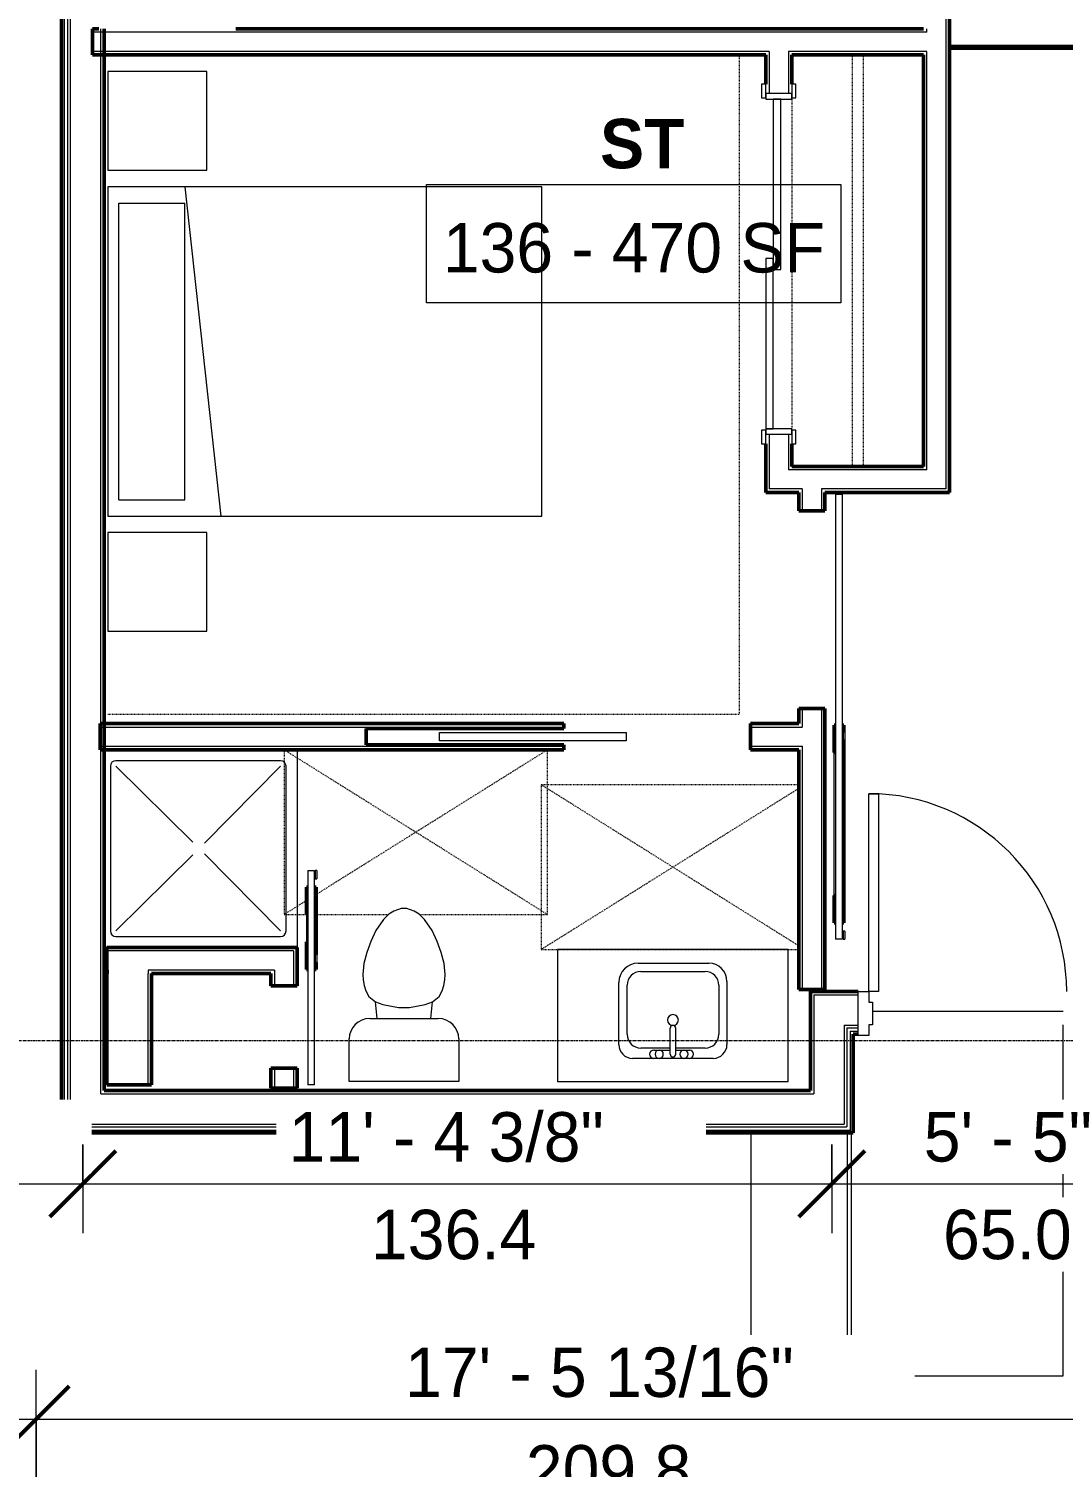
# Model space of a CAD drawing. Header units: inches. Extents: x -4266 to -1814, y 9706 to 12441.
# Drawn here: x -3415.8 to -3227.4, y 10389.6 to 10651.4 of the extents above; entities that cross this region are included whole.
import ezdxf

# ---------------------------------------------------------------- set-up
doc = ezdxf.new("R2010")
doc.units = ezdxf.units.IN
doc.header["$MEASUREMENT"] = 0
doc.linetypes.add('Dash', pattern=[0.25, 0.125, -0.125])
doc.linetypes.add('Grid Line 1_2_', pattern=[0.875, 0.5, -0.125, 0.125, -0.125])
for name, color, linetype, lineweight in [('A-ANNO-DIMS', 211, 'Continuous', 9), ('A-ANNO-DIMS-96', 211, 'Continuous', 9), ('A-AREA-1', 90, 'Continuous', 70), ('A-AREA-IDEN', 2, 'Continuous', 9), ('A-DOOR-1', 7, 'Continuous', 9), ('A-DOOR-2', 50, 'Continuous', 20), ('A-DOOR-4', 10, 'Continuous', 13), ('A-DOOR-5', 250, 'Continuous', 50), ('A-DOOR-8', 31, 'Continuous', 9), ('A-DOOR-9', 31, 'Continuous', 20), ('A-DOOR-FRAM', 31, 'Continuous', 20), ('A-DOOR-FRAM-1', 50, 'Continuous', 20), ('A-FLOR', 192, 'Continuous', 13), ('A-GENM-HDLN-1', 7, 'Dash', 9), ('A-WALL', 113, 'Continuous', 13), ('A-WALL-3', 250, 'Continuous', 50), ('A-WALL-4', 10, 'Continuous', 13), ('I-FURN-1', 7, 'Continuous', 9), ('I-FURN-HDLN-1', 7, 'Dash', 9), ('I-WALL-3', 2, 'Continuous', 50), ('P-SANR-FIXT-2', 7, 'Continuous', 9), ('Q-CASE-2', 7, 'Continuous', 9), ('Q-CASE-HDLN-1', 7, 'Dash', 9), ('S-GRID-1', 1, 'Grid Line 1_2_', 9)]:
    doc.layers.add(name, color=color, linetype=linetype, lineweight=lineweight)
doc.styles.add('Century Gothic', font='ufonts.com_century-gothic.ttf', dxfattribs={"height": 9})
doc.styles.add('Century Gothic_B', font='GOTHICB.TTF', dxfattribs={"height": 9})
doc.dimstyles.new('OD__1_16__Tol__', dxfattribs={"dimscale": 12, "dimtxt": 9.397514, "dimasz": 1, "dimexe": 0.75, "dimexo": 0.5, "dimgap": 0.125, "dimtad": 1, "dimdec": 4, "dimrnd": 0.0625, "dimzin": 3, "dimdsep": 46, "dimlunit": 4, "dimtxsty": 'Century Gothic', "dimblk1": 'OBLIQUE', "dimblk2": 'OBLIQUE', "dimsah": 1, "dimcen": 0.09, "dimdle": 0.75, "dimazin": 0, "dimtfac": 1, "dimtdec": 4, "dimtix": 1, "dimtmove": 0, "dimatfit": 3, "dimfxl": 1, "dimtvp": 1, "dimtfill": 1, "dimfrac": 2, "dimtolj": 1, "dimtzin": 0, "dimarcsym": 2})

# ---------------------------------------------------------------- blocks, each defined once
blk = doc.blocks.new('DIMBLOCK6-FLOOR PLAN - 1ST FLOOR')
at = {"layer": 'A-ANNO-DIMS-96'}
for p, q in [((-3829.32, 11540.99), (-3829.32, 10271.31)), ((-3829.32, 10280.31), (-3829.32, 11540.99)), ((-3338.72, 10282.79), (-3338.72, 10271.31)), ((-3338.72, 10280.31), (-3338.72, 10282.79)), ((-3838.32, 10280.31), (-3338.72, 10280.31))]:
    blk.add_line(p, q, dxfattribs=at)
at = {"layer": 'A-ANNO-DIMS-96', "lineweight": 50}
for p, q in [((-3829.32, 10280.31), (-3823.32, 10286.31)), ((-3338.72, 10280.31), (-3332.72, 10286.31)), ((-3829.32, 10280.31), (-3835.32, 10274.31)), ((-3338.72, 10280.31), (-3344.72, 10274.31))]:
    blk.add_line(p, q, dxfattribs=at)
at = {"layer": 'A-ANNO-DIMS-96', "color": 0, "char_height": 9, "attachment_point": 1, "line_spacing_factor": 0.984502, "style": 'Century Gothic', "bg_fill": 3, "box_fill_scale": 1.25, "bg_fill_color": 256, "bg_fill_true_color": 13158600, "bg_fill_transparency": 0}
for s, insert, width in [('40\' - 10 5/8"', (-3618.26, 10293.34), 82.1611), ('490.6', (-3599.76, 10275.58), 37.7691)]:
    blk.add_mtext(s, dxfattribs=dict(at, insert=insert, width=width))
blk = doc.blocks.new('_Oblique')
at = {"color": 0, "linetype": 'ByBlock', "lineweight": -2}
blk.add_line((-0.5, -0.5), (0.5, 0.5), dxfattribs=at)
blk = doc.blocks.new('DIMBLOCK48-FLOOR PLAN - 1ST FLOOR')
at = {"layer": 'A-ANNO-DIMS-96'}
for p, q in [((-3483.42, 10408.29), (-3483.42, 10389.31)), ((-3483.42, 10398.31), (-3483.42, 10408.29)), ((-3414.42, 10383.29), (-3414.42, 10407.31)), ((-3492.42, 10398.31), (-3414.42, 10398.31)), ((-3414.42, 10398.31), (-3414.42, 10383.29))]:
    blk.add_line(p, q, dxfattribs=at)
at = {"layer": 'A-ANNO-DIMS-96', "lineweight": 50}
for p, q in [((-3483.42, 10398.31), (-3477.42, 10404.31)), ((-3414.42, 10398.31), (-3408.42, 10404.31)), ((-3483.42, 10398.31), (-3489.42, 10392.31)), ((-3414.42, 10398.31), (-3420.42, 10392.31))]:
    blk.add_line(p, q, dxfattribs=at)
at = {"layer": 'A-ANNO-DIMS-96', "color": 0, "char_height": 9, "attachment_point": 1, "line_spacing_factor": 0.984502, "style": 'Century Gothic', "bg_fill": 3, "box_fill_scale": 1.25, "bg_fill_color": 256, "bg_fill_true_color": 13158600, "bg_fill_transparency": 0}
for s, insert, width in [('5\' - 9"', (-3464.66, 10411.35), 37.7691), ('69.0', (-3461.16, 10393.58), 29.356)]:
    blk.add_mtext(s, dxfattribs=dict(at, insert=insert, width=width))
blk = doc.blocks.new('DIMBLOCK49-FLOOR PLAN - 1ST FLOOR')
at = {"layer": 'A-ANNO-DIMS-96'}
for p, q in [((-3414.42, 10383.29), (-3414.42, 10407.31)), ((-3204.62, 10383.29), (-3204.62, 10407.31)), ((-3414.42, 10398.31), (-3204.62, 10398.31)), ((-3414.42, 10398.31), (-3414.42, 10383.29)), ((-3204.62, 10398.31), (-3204.62, 10383.29))]:
    blk.add_line(p, q, dxfattribs=at)
at = {"layer": 'A-ANNO-DIMS-96', "lineweight": 50}
for p, q in [((-3414.42, 10398.31), (-3408.42, 10404.31)), ((-3204.62, 10398.31), (-3198.62, 10404.31)), ((-3414.42, 10398.31), (-3420.42, 10392.31)), ((-3204.62, 10398.31), (-3210.62, 10392.31))]:
    blk.add_line(p, q, dxfattribs=at)
at = {"layer": 'A-ANNO-DIMS-96', "color": 0, "char_height": 9, "attachment_point": 1, "line_spacing_factor": 0.984502, "style": 'Century Gothic', "bg_fill": 3, "box_fill_scale": 1.25, "bg_fill_color": 256, "bg_fill_true_color": 13158600, "bg_fill_transparency": 0}
for s, insert, width in [('17\' - 5 13/16"', (-3347.26, 10411.35), 90.5741), ('209.8', (-3325.26, 10393.58), 37.7691)]:
    blk.add_mtext(s, dxfattribs=dict(at, insert=insert, width=width))
blk = doc.blocks.new('DIMBLOCK58-FLOOR PLAN - 1ST FLOOR')
at = {"layer": 'A-ANNO-DIMS-96'}
for p, q in [((-3405.92, 10448.29), (-3405.92, 10432.16)), ((-3405.92, 10441.16), (-3405.92, 10448.29)), ((-3483.42, 10443.64), (-3483.42, 10432.16)), ((-3483.42, 10441.16), (-3483.42, 10443.64)), ((-3492.42, 10441.16), (-3405.92, 10441.16))]:
    blk.add_line(p, q, dxfattribs=at)
at = {"layer": 'A-ANNO-DIMS-96', "lineweight": 50}
for p, q in [((-3483.42, 10441.16), (-3477.42, 10447.16)), ((-3405.92, 10441.16), (-3399.92, 10447.16)), ((-3483.42, 10441.16), (-3489.42, 10435.16)), ((-3405.92, 10441.16), (-3411.92, 10435.16))]:
    blk.add_line(p, q, dxfattribs=at)
at = {"layer": 'A-ANNO-DIMS-96', "color": 0, "insert": (-3456.91, 10436.43), "char_height": 9, "width": 29.356, "attachment_point": 1, "line_spacing_factor": 0.984502, "style": 'Century Gothic', "bg_fill": 3, "box_fill_scale": 1.25, "bg_fill_color": 256, "bg_fill_true_color": 13158600, "bg_fill_transparency": 0}
blk.add_mtext('77.5', dxfattribs=at)
at = {"layer": 'A-ANNO-DIMS-96', "color": 0, "insert": (-3471.9, 10454.2), "char_height": 9, "width": 65.3351, "attachment_point": 1, "line_spacing_factor": 0.984502, "style": 'Century Gothic', "bg_fill": 3, "box_fill_scale": 1.25, "bg_fill_color": 256, "bg_fill_true_color": 13158600, "bg_fill_transparency": 0}
blk.add_mtext('6\' - 5 1/2"', dxfattribs=at)
blk = doc.blocks.new('DIMBLOCK59-FLOOR PLAN - 1ST FLOOR')
at = {"layer": 'A-ANNO-DIMS-96'}
for p, q in [((-3405.92, 10448.29), (-3405.92, 10432.16)), ((-3405.92, 10441.16), (-3405.92, 10448.29)), ((-3269.55, 10448.29), (-3269.55, 10432.16)), ((-3269.55, 10441.16), (-3269.55, 10448.29)), ((-3405.92, 10441.16), (-3269.55, 10441.16))]:
    blk.add_line(p, q, dxfattribs=at)
at = {"layer": 'A-ANNO-DIMS-96', "lineweight": 50}
for p, q in [((-3405.92, 10441.16), (-3399.92, 10447.16)), ((-3269.55, 10441.16), (-3263.55, 10447.16)), ((-3405.92, 10441.16), (-3411.92, 10435.16)), ((-3269.55, 10441.16), (-3275.55, 10435.16))]:
    blk.add_line(p, q, dxfattribs=at)
at = {"layer": 'A-ANNO-DIMS-96', "color": 0, "char_height": 9, "attachment_point": 1, "line_spacing_factor": 0.984502, "style": 'Century Gothic', "bg_fill": 3, "box_fill_scale": 1.25, "bg_fill_color": 256, "bg_fill_true_color": 13158600, "bg_fill_transparency": 0}
for s, insert, width in [('11\' - 4 3/8"', (-3368.46, 10454.2), 73.7481), ('136.4', (-3353.47, 10436.43), 37.7691)]:
    blk.add_mtext(s, dxfattribs=dict(at, insert=insert, width=width))
blk = doc.blocks.new('DIMBLOCK60-FLOOR PLAN - 1ST FLOOR')
at = {"layer": 'A-ANNO-DIMS-96'}
for p, q in [((-3269.55, 10448.29), (-3269.55, 10432.16)), ((-3269.55, 10441.16), (-3269.55, 10448.29)), ((-3204.57, 10448.29), (-3204.57, 10432.16)), ((-3204.57, 10441.16), (-3204.57, 10448.29)), ((-3269.55, 10441.16), (-3204.57, 10441.16))]:
    blk.add_line(p, q, dxfattribs=at)
at = {"layer": 'A-ANNO-DIMS-96', "lineweight": 50}
for p, q in [((-3269.55, 10441.16), (-3263.55, 10447.16)), ((-3204.57, 10441.16), (-3198.57, 10447.16)), ((-3269.55, 10441.16), (-3275.55, 10435.16)), ((-3204.57, 10441.16), (-3210.57, 10435.16))]:
    blk.add_line(p, q, dxfattribs=at)
at = {"layer": 'A-ANNO-DIMS-96', "color": 0, "char_height": 9, "attachment_point": 1, "line_spacing_factor": 0.984502, "style": 'Century Gothic', "bg_fill": 3, "box_fill_scale": 1.25, "bg_fill_color": 256, "bg_fill_true_color": 13158600, "bg_fill_transparency": 0}
for s, insert, width in [('5\' - 5"', (-3252.8, 10454.2), 37.7691), ('65.0', (-3249.29, 10436.43), 29.356)]:
    blk.add_mtext(s, dxfattribs=dict(at, insert=insert, width=width))

msp = doc.modelspace()

# ---------------------------------------------------------------- linework, layer by layer
at = {"layer": 'A-AREA-1'}
msp.add_line((-3248.08483, 10648.0394), (-3208.57374, 10648.0394), dxfattribs=at)
at = {"layer": 'A-AREA-IDEN', "flags": 128}
msp.add_lwpolyline([(-3343.3787, 10623.04714), (-3267.87319, 10623.04714), (-3267.87319, 10601.55108), (-3343.3787, 10601.55108)], close=True, dxfattribs=at)
at = {"layer": 'A-DOOR-1'}
for p, q in [((-3282.33483, 10641.3519), (-3282.33483, 10638.8519)), ((-3281.58483, 10641.3519), (-3282.33483, 10641.3519)), ((-3281.58483, 10638.8519), (-3281.58483, 10641.3519)), ((-3276.83483, 10641.3519), (-3276.83483, 10638.8519)), ((-3276.08483, 10641.3519), (-3276.83483, 10641.3519)), ((-3276.08483, 10638.8519), (-3276.08483, 10641.3519)), ((-3282.33483, 10638.8519), (-3281.58483, 10638.8519)), ((-3276.83483, 10638.8519), (-3276.08483, 10638.8519)), ((-3282.33483, 10578.3519), (-3282.33483, 10575.8519)), ((-3281.58483, 10578.3519), (-3282.33483, 10578.3519)), ((-3281.58483, 10575.8519), (-3281.58483, 10578.3519)), ((-3276.83483, 10578.3519), (-3276.83483, 10575.8519)), ((-3276.08483, 10578.3519), (-3276.83483, 10578.3519)), ((-3276.08483, 10575.8519), (-3276.08483, 10578.3519)), ((-3282.33483, 10575.8519), (-3281.58483, 10575.8519)), ((-3276.83483, 10575.8519), (-3276.08483, 10575.8519))]:
    msp.add_line(p, q, dxfattribs=at)
at = {"layer": 'A-DOOR-2'}
for p, q in [((-3280.20983, 10638.6019), (-3280.20983, 10607.6019)), ((-3278.83483, 10638.6019), (-3280.20983, 10638.6019)), ((-3278.83483, 10607.6019), (-3278.83483, 10638.6019)), ((-3281.58483, 10609.6019), (-3281.58483, 10578.6019)), ((-3280.20983, 10609.6019), (-3281.58483, 10609.6019)), ((-3280.20983, 10578.6019), (-3280.20983, 10609.6019)), ((-3280.20983, 10607.6019), (-3278.83483, 10607.6019)), ((-3281.58483, 10578.6019), (-3280.20983, 10578.6019)), ((-3307.0126, 10523.30029), (-3307.0126, 10521.80029))]:
    msp.add_line(p, q, dxfattribs=at)
at = {"layer": 'A-DOOR-4'}
for p, q in [((-3268.84941, 10566.6644), (-3268.84941, 10485.6644)), ((-3268.84941, 10566.6644), (-3268.22441, 10566.6644)), ((-3268.22441, 10566.6644), (-3267.59941, 10566.6644)), ((-3267.59941, 10485.6644), (-3267.59941, 10566.6644)), ((-3267.49793, 10523.43042), (-3267.17233, 10523.43042)), ((-3267.49793, 10523.43042), (-3267.49793, 10521.93042)), ((-3267.17233, 10521.93042), (-3267.49793, 10521.93042)), ((-3267.17233, 10523.43042), (-3267.17233, 10521.93042)), ((-3269.09941, 10493.6644), (-3269.09941, 10519.6644)), ((-3268.22441, 10485.6644), (-3268.84941, 10485.6644)), ((-3267.59941, 10485.6644), (-3268.22441, 10485.6644)), ((-3267.17233, 10487.1644), (-3267.49793, 10487.1644)), ((-3267.49793, 10487.1644), (-3267.49793, 10485.6644)), ((-3267.49793, 10485.6644), (-3267.17233, 10485.6644)), ((-3267.17233, 10487.1644), (-3267.17233, 10485.6644))]:
    msp.add_line(p, q, dxfattribs=at)
at = {"layer": 'A-DOOR-5'}
for p, q in [((-3268.84941, 10524.6644), (-3269.09941, 10524.6644)), ((-3269.09941, 10524.6644), (-3269.09941, 10519.6644)), ((-3267.34941, 10524.6644), (-3267.59941, 10524.6644)), ((-3267.34941, 10523.43042), (-3267.34941, 10524.6644)), ((-3267.34941, 10488.6644), (-3267.34941, 10521.93042)), ((-3269.09941, 10519.6644), (-3268.84941, 10519.6644)), ((-3268.84731, 10493.6644), (-3269.09941, 10493.6644)), ((-3269.09941, 10493.6644), (-3269.09941, 10488.6644)), ((-3269.09941, 10488.6644), (-3268.84862, 10488.6644)), ((-3267.59941, 10488.6644), (-3267.34941, 10488.6644))]:
    msp.add_line(p, q, dxfattribs=at)
at = {"layer": 'A-DOOR-8'}
msp.add_arc((-3262.77374, 10476.1644), 36, 0, 90, dxfattribs=at)
at = {"layer": 'A-DOOR-9'}
for p, q in [((-3262.77374, 10476.1644), (-3262.77374, 10512.1644)), ((-3262.77374, 10512.1644), (-3261.02374, 10512.1644)), ((-3261.02374, 10512.1644), (-3261.02374, 10476.1644)), ((-3261.02374, 10476.1644), (-3262.77374, 10476.1644))]:
    msp.add_line(p, q, dxfattribs=at)
at = {"layer": 'A-DOOR-FRAM'}
for p, q in [((-3264.77374, 10476.1644), (-3262.77374, 10476.1644)), ((-3264.77374, 10468.1644), (-3264.77374, 10476.1644)), ((-3262.77374, 10476.1644), (-3262.77374, 10474.2269)), ((-3262.77374, 10474.2269), (-3262.14874, 10474.2269)), ((-3262.14874, 10474.2269), (-3262.14874, 10470.1019)), ((-3262.77374, 10470.1019), (-3262.77374, 10468.1644)), ((-3262.14874, 10470.1019), (-3262.77374, 10470.1019)), ((-3262.77374, 10468.1644), (-3264.77374, 10468.1644))]:
    msp.add_line(p, q, dxfattribs=at)
at = {"layer": 'A-DOOR-FRAM-1'}
for p, q in [((-3276.83483, 10639.6019), (-3281.58483, 10639.6019)), ((-3281.58483, 10639.6019), (-3281.58483, 10638.6019)), ((-3276.83483, 10638.6019), (-3276.83483, 10639.6019)), ((-3281.58483, 10638.6019), (-3276.83483, 10638.6019)), ((-3281.58483, 10578.6019), (-3281.58483, 10577.6019)), ((-3276.83483, 10578.6019), (-3281.58483, 10578.6019)), ((-3281.58483, 10577.6019), (-3276.83483, 10577.6019)), ((-3276.83483, 10577.6019), (-3276.83483, 10578.6019))]:
    msp.add_line(p, q, dxfattribs=at)
at = {"layer": 'A-FLOR'}
for p, q in [((-3227.39874, 10472.5394), (-3262.14874, 10472.5394)), ((-3227.39874, 10406.1894), (-3227.39874, 10470.1019)), ((-3284.29227, 10450.4144), (-3284.29227, 10406.1894)), ((-3266.67374, 10406.1894), (-3266.67374, 10450.4144)), ((-3266.04874, 10450.4144), (-3266.04874, 10406.1894)), ((-3284.29227, 10406.1894), (-3266.67374, 10406.1894)), ((-3266.04874, 10406.1894), (-3227.39874, 10406.1894))]:
    msp.add_line(p, q, dxfattribs=at)
at = {"layer": 'A-GENM-HDLN-1'}
for p, q in [((-3321.29874, 10490.1644), (-3321.29874, 10520.1644)), ((-3275.54733, 10484.46961), (-3322.47642, 10513.80029)), ((-3275.54733, 10513.80029), (-3322.47642, 10513.80029)), ((-3322.47642, 10513.80029), (-3322.47642, 10483.80029)), ((-3275.54733, 10513.13097), (-3322.47642, 10483.80029)), ((-3322.47642, 10483.80029), (-3275.54733, 10483.80029))]:
    msp.add_line(p, q, dxfattribs=at)
at = {"layer": 'A-WALL'}
for p, q in [((-3409.29874, 10450.9144), (-3409.29874, 10813.4894)), ((-3408.67374, 10451.5394), (-3408.67374, 10813.4894)), ((-3408.17374, 10452.0394), (-3408.17374, 10813.4894)), ((-3402.67374, 10457.5394), (-3402.67374, 10651.4144)), ((-3272.79874, 10475.5394), (-3272.79874, 10457.5394)), ((-3272.79874, 10475.5394), (-3264.77374, 10475.5394)), ((-3267.29874, 10470.0394), (-3267.29874, 10452.0394)), ((-3267.29874, 10470.0394), (-3264.77374, 10470.0394)), ((-3266.79874, 10469.5394), (-3266.79874, 10451.5394)), ((-3266.79874, 10469.5394), (-3264.77374, 10469.5394)), ((-3266.17374, 10468.9144), (-3266.17374, 10450.4144)), ((-3266.17374, 10468.9144), (-3264.77374, 10468.9144)), ((-3402.67374, 10457.5394), (-3272.79874, 10457.5394)), ((-3409.29874, 10450.9144), (-3266.17374, 10450.9144)), ((-3408.67374, 10451.5394), (-3266.79874, 10451.5394)), ((-3408.17374, 10452.0394), (-3267.29874, 10452.0394))]:
    msp.add_line(p, q, dxfattribs=at)
at = {"layer": 'A-WALL-3'}
for p, q in [((-3248.08483, 10567.00981), (-3248.08483, 10675.4144)), ((-3281.58483, 10646.6644), (-3281.58483, 10641.3519)), ((-3276.83483, 10641.3519), (-3276.83483, 10646.6644)), ((-3276.83483, 10646.6644), (-3252.83483, 10646.6644)), ((-3252.83483, 10646.6644), (-3252.83483, 10571.75981)), ((-3281.58483, 10575.8519), (-3281.58483, 10567.00981)), ((-3276.83483, 10571.75981), (-3276.83483, 10575.8519)), ((-3252.83483, 10571.75981), (-3276.83483, 10571.75981)), ((-3281.58483, 10567.00981), (-3280.95983, 10567.00981)), ((-3280.95983, 10567.00981), (-3276.83483, 10567.00981)), ((-3276.83483, 10567.00981), (-3275.54733, 10567.00981)), ((-3275.54733, 10567.00981), (-3275.54733, 10563.6644)), ((-3270.79733, 10563.6644), (-3270.79733, 10567.00981)), ((-3270.79733, 10567.00981), (-3252.83483, 10567.00981)), ((-3252.83483, 10567.00981), (-3248.70983, 10567.00981)), ((-3248.70983, 10567.00981), (-3248.08483, 10567.00981)), ((-3275.54733, 10563.6644), (-3270.79733, 10563.6644)), ((-3270.79733, 10527.6644), (-3275.54733, 10527.6644)), ((-3275.54733, 10527.6644), (-3275.54733, 10524.92529)), ((-3270.79733, 10476.5394), (-3270.79733, 10527.6644)), ((-3318.34593, 10524.05029), (-3318.34593, 10524.92529)), ((-3275.54733, 10524.92529), (-3284.34593, 10524.92529)), ((-3284.34593, 10524.92529), (-3284.34593, 10520.17529)), ((-3318.34593, 10520.17529), (-3318.34593, 10521.05029)), ((-3284.34593, 10520.17529), (-3275.54733, 10520.17529)), ((-3275.54733, 10520.17529), (-3275.54733, 10476.5394)), ((-3275.54733, 10476.5394), (-3270.79733, 10476.5394))]:
    msp.add_line(p, q, dxfattribs=at)
at = {"layer": 'A-WALL-4'}
for p, q in [((-3248.70983, 10567.63481), (-3248.70983, 10675.4144)), ((-3252.20983, 10650.7894), (-3252.83483, 10650.7894)), ((-3252.20983, 10650.7894), (-3252.20983, 10651.4144)), ((-3280.95983, 10647.2894), (-3280.95983, 10646.6644)), ((-3277.45983, 10647.2894), (-3277.45983, 10646.6644)), ((-3252.83483, 10647.2894), (-3277.45983, 10647.2894)), ((-3252.20983, 10647.2894), (-3252.83483, 10647.2894)), ((-3252.20983, 10571.13481), (-3252.20983, 10647.2894)), ((-3280.95983, 10646.6644), (-3280.95983, 10639.6019)), ((-3277.45983, 10646.6644), (-3277.45983, 10639.6019)), ((-3280.95983, 10577.6019), (-3280.95983, 10567.63481)), ((-3277.45983, 10577.6019), (-3277.45983, 10571.13481)), ((-3276.83483, 10571.13481), (-3277.45983, 10571.13481)), ((-3252.83483, 10571.13481), (-3276.83483, 10571.13481)), ((-3252.20983, 10571.13481), (-3252.83483, 10571.13481)), ((-3277.45983, 10567.63481), (-3280.95983, 10567.63481)), ((-3276.83483, 10567.63481), (-3277.45983, 10567.63481)), ((-3274.92233, 10567.63481), (-3276.83483, 10567.63481)), ((-3274.92233, 10567.63481), (-3274.92233, 10567.00981)), ((-3274.92233, 10567.00981), (-3274.92233, 10563.6644)), ((-3271.42233, 10567.63481), (-3271.42233, 10567.00981)), ((-3252.83483, 10567.63481), (-3271.42233, 10567.63481)), ((-3271.42233, 10567.00981), (-3271.42233, 10563.6644)), ((-3252.20983, 10567.63481), (-3252.83483, 10567.63481)), ((-3248.70983, 10567.63481), (-3252.20983, 10567.63481)), ((-3274.92233, 10527.6644), (-3274.92233, 10524.30029)), ((-3271.42233, 10527.6644), (-3271.42233, 10476.5394)), ((-3284.34593, 10524.30029), (-3275.54733, 10524.30029)), ((-3275.54733, 10524.30029), (-3274.92233, 10524.30029)), ((-3284.34593, 10520.80029), (-3275.54733, 10520.80029)), ((-3275.54733, 10520.80029), (-3274.92233, 10520.80029)), ((-3274.92233, 10520.80029), (-3274.92233, 10476.5394))]:
    msp.add_line(p, q, dxfattribs=at)
at = {"layer": 'I-FURN-1'}
msp.add_line((-3322.37445, 10562.6644), (-3322.37445, 10622.6644), dxfattribs=at)
at = {"layer": 'I-FURN-HDLN-1'}
msp.add_line((-3286.37445, 10526.6644), (-3286.37445, 10646.6644), dxfattribs=at)
at = {"layer": 'I-WALL-3'}
for p, q in [((-3409.79874, 10813.4894), (-3409.79874, 10450.4144)), ((-3402.04874, 10458.1644), (-3402.04874, 10651.4144)), ((-3264.77374, 10476.1644), (-3273.42374, 10476.1644)), ((-3273.42374, 10476.1644), (-3273.42374, 10458.1644)), ((-3265.67374, 10450.4144), (-3265.67374, 10468.4144)), ((-3265.67374, 10468.4144), (-3264.77374, 10468.4144)), ((-3273.42374, 10458.1644), (-3402.04874, 10458.1644)), ((-3409.79874, 10450.4144), (-3265.67374, 10450.4144))]:
    msp.add_line(p, q, dxfattribs=at)
at = {"layer": 'P-SANR-FIXT-2'}
for p, q in [((-3304.81894, 10481.31347), (-3291.95477, 10481.31347)), ((-3304.81894, 10481.31347), (-3291.95477, 10481.31347)), ((-3304.31894, 10479.81347), (-3292.6339, 10479.81347)), ((-3308.31894, 10466.49064), (-3308.31894, 10477.81347)), ((-3308.31894, 10466.49064), (-3308.31894, 10477.81347)), ((-3306.81894, 10468.36564), (-3306.81894, 10477.31347)), ((-3290.1339, 10477.31347), (-3290.1339, 10468.36564)), ((-3288.6339, 10477.9926), (-3288.6339, 10466.49064)), ((-3288.6339, 10477.9926), (-3288.6339, 10466.49064)), ((-3298.97642, 10464.75444), (-3298.97642, 10469.49279)), ((-3297.97642, 10464.75444), (-3297.97642, 10469.49279)), ((-3291.1339, 10463.99064), (-3305.81894, 10463.99064)), ((-3291.1339, 10463.99064), (-3305.81894, 10463.99064)), ((-3298.97642, 10465.86564), (-3304.31894, 10465.86564)), ((-3301.97642, 10465.49064), (-3298.97642, 10465.49064)), ((-3295.47642, 10463.99064), (-3301.97642, 10463.99064)), ((-3292.6339, 10465.86564), (-3297.97642, 10465.86564)), ((-3297.97642, 10465.49064), (-3295.47642, 10465.49064))]:
    msp.add_line(p, q, dxfattribs=at)
for centre, radius, start, end in [((-3304.81894, 10477.81347), 3.5, 90, 180), ((-3304.81894, 10477.81347), 3.5, 90, 180), ((-3304.31894, 10477.31347), 2.5, 90, 180), ((-3292.6339, 10477.31347), 2.5, 0, 90), ((-3291.95477, 10477.9926), 3.32087, 0, 90), ((-3291.95477, 10477.9926), 3.32087, 0, 90), ((-3298.47642, 10470.95797), 1, 0, 180), ((-3298.47642, 10470.95797), 1, 180, 0), ((-3298.47642, 10469.49279), 0.5, 0, 180), ((-3305.81894, 10466.49064), 2.5, 180, 270), ((-3305.81894, 10466.49064), 2.5, 180, 270), ((-3304.31894, 10468.36564), 2.5, 180, 270), ((-3292.6339, 10468.36564), 2.5, 270, 0), ((-3291.1339, 10466.49064), 2.5, 270, 0), ((-3291.1339, 10466.49064), 2.5, 270, 0), ((-3301.97642, 10464.74064), 0.75, 90, 270), ((-3300.97642, 10464.74064), 0.75, 0, 180), ((-3300.97642, 10464.74064), 0.75, 180, 0), ((-3298.47642, 10464.75444), 0.5, 180, 0), ((-3296.47642, 10464.74064), 0.75, 0, 180), ((-3296.47642, 10464.74064), 0.75, 180, 0), ((-3295.47642, 10464.74064), 0.75, 270, 90)]:
    msp.add_arc(centre, radius, start, end, dxfattribs=at)
at = {"layer": 'Q-CASE-2'}
for p, q in [((-3277.47642, 10483.7894), (-3319.47642, 10483.7894)), ((-3319.47642, 10483.7894), (-3319.47642, 10459.7894)), ((-3277.47642, 10459.7894), (-3277.47642, 10483.7894)), ((-3319.47642, 10459.7894), (-3277.47642, 10459.7894))]:
    msp.add_line(p, q, dxfattribs=at)
at = {"layer": 'Q-CASE-HDLN-1'}
for p, q in [((-3252.83483, 10646.6644), (-3276.83483, 10646.6644)), ((-3276.83483, 10646.6644), (-3276.83483, 10641.3519)), ((-3265.83483, 10646.6644), (-3265.83483, 10571.75981)), ((-3263.83483, 10646.6644), (-3263.83483, 10571.75981)), ((-3252.83483, 10571.75981), (-3252.83483, 10646.6644)), ((-3276.83483, 10638.6019), (-3276.83483, 10578.6019)), ((-3276.83483, 10575.8519), (-3276.83483, 10571.75981)), ((-3276.83483, 10571.75981), (-3252.83483, 10571.75981))]:
    msp.add_line(p, q, dxfattribs=at)

# ---------------------------------------------------------------- texts
at = {"layer": 'A-AREA-IDEN', "char_height": 9, "attachment_point": 1}
for s, insert, width, style in [('ST', (-3311.74878, 10635.01529), 14.544, 'Century Gothic_B'), ('136 - 470 SF', (-3340.3787, 10616.04714), 83.931, 'Century Gothic')]:
    msp.add_mtext(s, dxfattribs=dict(at, insert=insert, width=width, style=style))

# ---------------------------------------------------------------- next in the draw order: dimensions: what is measured, and where the dimension line sits
at = {"layer": 'A-ANNO-DIMS'}
dim = msp.add_linear_dim(base=(-3338.72374, 10280.30762), p1=(-3829.32374, 11546.9894), p2=(-3338.72374, 10288.7929), dimstyle='OD__1_16__Tol__', override={"dimpost": '<>\\X', "dimfxl": 1350.461691}, dxfattribs=at)
dim.commit()
dim.dimension.update_dxf_attribs({"geometry": 'DIMBLOCK6-FLOOR PLAN - 1ST FLOOR', "text_midpoint": (-3584.02374, 10280.30762)})

# ---------------------------------------------------------------- next in the draw order: linework, layer by layer
at = {"layer": 'A-DOOR-2'}
for p, q in [((-3341.0126, 10521.80029), (-3341.0126, 10523.30029)), ((-3341.0126, 10523.30029), (-3307.0126, 10523.30029)), ((-3307.0126, 10521.80029), (-3341.0126, 10521.80029))]:
    msp.add_line(p, q, dxfattribs=at)
at = {"layer": 'A-DOOR-4'}
for p, q in [((-3364.97581, 10498.17529), (-3364.97581, 10459.17529)), ((-3364.97581, 10498.17529), (-3364.35081, 10498.17529)), ((-3364.35081, 10498.17529), (-3363.72581, 10498.17529)), ((-3363.72581, 10459.17529), (-3363.72581, 10498.17529)), ((-3363.29874, 10498.17529), (-3363.62433, 10498.17529)), ((-3363.62433, 10498.17529), (-3363.62433, 10496.67529)), ((-3363.29874, 10498.17529), (-3363.29874, 10496.67529)), ((-3363.62433, 10496.67529), (-3363.29874, 10496.67529)), ((-3365.22581, 10490.17529), (-3365.22581, 10485.17529)), ((-3363.62433, 10482.90926), (-3363.29874, 10482.90926)), ((-3363.62433, 10482.90926), (-3363.62433, 10481.40926)), ((-3363.29874, 10482.90926), (-3363.29874, 10481.40926)), ((-3363.29874, 10481.40926), (-3363.62433, 10481.40926)), ((-3364.35081, 10459.17529), (-3364.97581, 10459.17529)), ((-3363.72581, 10459.17529), (-3364.35081, 10459.17529))]:
    msp.add_line(p, q, dxfattribs=at)
at = {"layer": 'A-DOOR-5'}
for p, q in [((-3365.22581, 10495.17529), (-3364.97417, 10495.17529)), ((-3365.22581, 10490.17529), (-3365.22581, 10495.17529)), ((-3363.72581, 10495.17529), (-3363.47581, 10495.17529)), ((-3363.47581, 10495.17529), (-3363.47581, 10482.90926)), ((-3364.97144, 10490.17529), (-3365.22581, 10490.17529)), ((-3365.22581, 10485.17529), (-3364.96871, 10485.17529)), ((-3365.22581, 10480.17529), (-3365.22581, 10485.17529)), ((-3364.97581, 10480.17529), (-3365.22581, 10480.17529)), ((-3363.47581, 10480.17529), (-3363.72581, 10480.17529)), ((-3363.47581, 10481.40926), (-3363.47581, 10480.17529))]:
    msp.add_line(p, q, dxfattribs=at)
at = {"layer": 'A-GENM-HDLN-1'}
for p, q in [((-3321.29874, 10490.1644), (-3369.29874, 10520.1644)), ((-3321.29874, 10520.1644), (-3369.29874, 10520.1644)), ((-3369.29874, 10520.1644), (-3369.29874, 10490.1644)), ((-3321.29874, 10520.1644), (-3363.47581, 10493.80372)), ((-3365.22581, 10492.70997), (-3369.29874, 10490.1644)), ((-3369.29874, 10490.1644), (-3365.22581, 10490.1644)), ((-3363.47581, 10490.1644), (-3350.29363, 10490.1644)), ((-3344.61166, 10490.1644), (-3321.29874, 10490.1644))]:
    msp.add_line(p, q, dxfattribs=at)
at = {"layer": 'A-WALL-3'}
for p, q in [((-3403.05014, 10651.4144), (-3404.17374, 10651.4144)), ((-3404.17374, 10651.4144), (-3404.17374, 10646.6644)), ((-3252.83483, 10651.4144), (-3378.05014, 10651.4144)), ((-3404.17374, 10646.6644), (-3281.58483, 10646.6644)), ((-3318.34593, 10524.92529), (-3402.79733, 10524.92529)), ((-3402.79733, 10524.92529), (-3402.79733, 10520.17529)), ((-3354.34593, 10521.05029), (-3354.34593, 10524.05029)), ((-3354.34593, 10524.05029), (-3318.34593, 10524.05029)), ((-3402.79733, 10520.17529), (-3318.34593, 10520.17529)), ((-3318.34593, 10521.05029), (-3354.34593, 10521.05029)), ((-3366.92374, 10484.17529), (-3401.54733, 10484.17529)), ((-3401.54733, 10484.17529), (-3401.54733, 10480.05029)), ((-3366.92374, 10483.55029), (-3366.92374, 10484.17529)), ((-3366.92374, 10479.42529), (-3366.92374, 10483.55029)), ((-3401.54733, 10480.05029), (-3401.54733, 10479.42529)), ((-3401.54733, 10479.42529), (-3401.54733, 10459.1644)), ((-3393.42233, 10479.42529), (-3371.67374, 10479.42529)), ((-3393.42233, 10459.1644), (-3393.42233, 10479.42529)), ((-3371.67374, 10479.42529), (-3371.67374, 10477.17529)), ((-3371.67374, 10477.17529), (-3366.92374, 10477.17529)), ((-3366.92374, 10477.17529), (-3366.92374, 10479.42529)), ((-3366.92374, 10462.17529), (-3371.67374, 10462.17529)), ((-3371.67374, 10462.17529), (-3371.67374, 10458.5394)), ((-3366.92374, 10458.5394), (-3366.92374, 10462.17529)), ((-3401.54733, 10459.1644), (-3393.42233, 10459.1644)), ((-3371.67374, 10458.5394), (-3366.92374, 10458.5394))]:
    msp.add_line(p, q, dxfattribs=at)
at = {"layer": 'A-WALL-4'}
for p, q in [((-3252.83483, 10650.7894), (-3404.17374, 10650.7894)), ((-3280.95983, 10647.2894), (-3404.17374, 10647.2894)), ((-3402.79733, 10524.30029), (-3318.34593, 10524.30029)), ((-3402.79733, 10520.80029), (-3318.34593, 10520.80029)), ((-3367.54874, 10483.55029), (-3401.54733, 10483.55029)), ((-3367.54874, 10483.55029), (-3367.54874, 10480.05029)), ((-3401.29733, 10480.05029), (-3401.54733, 10480.05029)), ((-3401.54733, 10480.05029), (-3401.29733, 10480.05029)), ((-3401.29733, 10480.05029), (-3401.29733, 10479.42529)), ((-3371.04874, 10480.05029), (-3394.04733, 10480.05029)), ((-3394.04733, 10480.05029), (-3394.04733, 10479.42529)), ((-3371.04874, 10480.05029), (-3371.04874, 10479.42529)), ((-3367.54874, 10480.05029), (-3367.54874, 10479.42529)), ((-3401.29733, 10459.1644), (-3401.29733, 10479.42529)), ((-3394.04733, 10459.1644), (-3394.04733, 10479.42529)), ((-3371.04874, 10479.42529), (-3371.04874, 10477.17529)), ((-3367.54874, 10479.42529), (-3367.54874, 10477.17529)), ((-3371.04874, 10462.17529), (-3371.04874, 10458.5394)), ((-3367.54874, 10462.17529), (-3367.54874, 10458.5394))]:
    msp.add_line(p, q, dxfattribs=at)
at = {"layer": 'I-FURN-1'}
for p, q in [((-3401.37445, 10643.6644), (-3401.37445, 10625.6644)), ((-3383.37445, 10643.6644), (-3401.37445, 10643.6644)), ((-3383.37445, 10625.6644), (-3383.37445, 10643.6644)), ((-3401.37445, 10625.6644), (-3383.37445, 10625.6644)), ((-3401.37445, 10622.6644), (-3401.37445, 10562.6644)), ((-3322.37445, 10622.6644), (-3401.37445, 10622.6644)), ((-3387.37445, 10622.6644), (-3380.79483, 10562.6644)), ((-3399.37445, 10619.6644), (-3387.37445, 10619.6644)), ((-3399.37445, 10565.6644), (-3399.37445, 10619.6644)), ((-3387.37445, 10565.6644), (-3387.37445, 10619.6644)), ((-3399.37445, 10565.6644), (-3387.37445, 10565.6644)), ((-3401.37445, 10562.6644), (-3322.37445, 10562.6644)), ((-3401.37445, 10559.73256), (-3401.37445, 10541.73256)), ((-3383.37445, 10559.73256), (-3401.37445, 10559.73256)), ((-3383.37445, 10541.73256), (-3383.37445, 10559.73256)), ((-3401.37445, 10541.73256), (-3383.37445, 10541.73256))]:
    msp.add_line(p, q, dxfattribs=at)
at = {"layer": 'I-FURN-HDLN-1'}
msp.add_line((-3401.37445, 10526.6644), (-3286.37445, 10526.6644), dxfattribs=at)
at = {"layer": 'P-SANR-FIXT-2'}
for p, q in [((-3366.92374, 10520.17529), (-3366.92374, 10484.17529)), ((-3400.92374, 10517.17529), (-3400.92374, 10487.17529)), ((-3369.92374, 10518.17529), (-3399.92374, 10518.17529)), ((-3385.89555, 10503.3179), (-3399.92374, 10517.17529)), ((-3383.80812, 10503.17799), (-3369.92374, 10517.17529)), ((-3368.92374, 10487.17529), (-3368.92374, 10517.17529)), ((-3385.93425, 10501.06675), (-3399.92374, 10487.17529)), ((-3383.79152, 10501.19137), (-3369.92374, 10487.17529)), ((-3350.19241, 10490.26562), (-3351.19241, 10489.26562)), ((-3349.32638, 10490.76562), (-3350.19241, 10490.26562)), ((-3347.95264, 10491.26562), (-3349.32638, 10490.76562)), ((-3346.95264, 10491.26562), (-3347.95264, 10491.26562)), ((-3345.57891, 10490.76562), (-3346.95264, 10491.26562)), ((-3344.71288, 10490.26562), (-3345.57891, 10490.76562)), ((-3343.71288, 10489.26562), (-3344.71288, 10490.26562)), ((-3351.19241, 10489.26562), (-3352.57984, 10487.26562)), ((-3342.32545, 10487.26562), (-3343.71288, 10489.26562)), ((-3399.92374, 10486.17529), (-3369.92374, 10486.17529)), ((-3353.51246, 10485.26562), (-3354.2404, 10483.26562)), ((-3352.57984, 10487.26562), (-3353.51246, 10485.26562)), ((-3341.39283, 10485.26562), (-3342.32545, 10487.26562)), ((-3340.66489, 10483.26562), (-3341.39283, 10485.26562)), ((-3401.54733, 10484.17529), (-3402.04874, 10484.17529)), ((-3354.2404, 10483.26562), (-3354.77833, 10481.25801)), ((-3340.12696, 10481.25801), (-3340.66489, 10483.26562)), ((-3354.77833, 10481.25801), (-3354.95264, 10479.26562)), ((-3339.95264, 10479.26562), (-3340.12696, 10481.25801)), ((-3354.95264, 10479.26562), (-3354.86549, 10478.26942)), ((-3354.86549, 10478.26942), (-3354.68849, 10477.26562)), ((-3354.68849, 10477.26562), (-3354.42054, 10476.26562)), ((-3340.48475, 10476.26562), (-3340.2168, 10477.26562)), ((-3340.2168, 10477.26562), (-3340.0398, 10478.26942)), ((-3340.0398, 10478.26942), (-3339.95264, 10479.26562)), ((-3354.42054, 10476.26562), (-3353.85378, 10475.26562)), ((-3353.85378, 10475.26562), (-3352.66202, 10474.26562)), ((-3352.66202, 10474.26562), (-3351.28829, 10473.76562)), ((-3352.31431, 10471.24184), (-3352.66202, 10474.26562)), ((-3343.617, 10473.76562), (-3342.24327, 10474.26562)), ((-3342.59098, 10471.24184), (-3342.24327, 10474.26562)), ((-3342.24327, 10474.26562), (-3341.05151, 10475.26562)), ((-3341.05151, 10475.26562), (-3340.48475, 10476.26562)), ((-3351.28829, 10473.76562), (-3348.45264, 10473.26562)), ((-3348.45264, 10473.26562), (-3346.45264, 10473.26562)), ((-3346.45264, 10473.26562), (-3343.617, 10473.76562)), ((-3353.70264, 10471.24184), (-3341.20264, 10471.24184)), ((-3357.42887, 10459.7894), (-3357.42887, 10467.51562)), ((-3337.47642, 10467.51562), (-3337.47642, 10459.7894)), ((-3337.47642, 10459.7894), (-3357.42887, 10459.7894))]:
    msp.add_line(p, q, dxfattribs=at)
for centre, radius, start, end in [((-3399.92374, 10517.17529), 1, 90, 180), ((-3369.92374, 10517.17529), 1, 0, 90), ((-3399.92374, 10487.17529), 1, 180, 270), ((-3369.92374, 10487.17529), 1, 270, 0), ((-3353.70264, 10467.51562), 3.72622, 90, 180), ((-3341.20264, 10467.51562), 3.72622, 0, 90)]:
    msp.add_arc(centre, radius, start, end, dxfattribs=at)
at = {"layer": 'S-GRID-1'}
msp.add_line((-1814.20638, 10467.1894), (-4168.71446, 10467.1894), dxfattribs=at)

# ---------------------------------------------------------------- next in the draw order: dimensions: what is measured, and where the dimension line sits
at = {"layer": 'A-ANNO-DIMS'}
for base, p1, p2, override, picture, middle in [((-3405.92374, 10441.15962), (-3483.42374, 10449.6449), (-3405.92374, 10454.2894), {"dimpost": '<>\\X', "dimfxl": 77.639045}, 'DIMBLOCK58-FLOOR PLAN - 1ST FLOOR', (-3444.67374, 10441.15962)), ((-3414.42374, 10398.31024), (-3483.42374, 10414.2894), (-3414.42374, 10377.2894), {"dimpost": '<>\\X', "dimfxl": 78.294317}, 'DIMBLOCK48-FLOOR PLAN - 1ST FLOOR', (-3448.92374, 10398.31024))]:
    dim = msp.add_linear_dim(base=base, p1=p1, p2=p2, dimstyle='OD__1_16__Tol__', override=override, dxfattribs=at)
    dim.commit()
    dim.dimension.update_dxf_attribs({"geometry": picture, "text_midpoint": middle})

# ---------------------------------------------------------------- next in the draw order: dimensions: what is measured, and where the dimension line sits
for base, p1, p2, override, picture, middle in [((-3269.54874, 10441.15962), (-3405.92374, 10454.2894), (-3269.54874, 10454.2894), {"dimpost": '<>\\X', "dimfxl": 136.375}, 'DIMBLOCK59-FLOOR PLAN - 1ST FLOOR', (-3337.73624, 10441.15962)), ((-3204.62374, 10398.31024), (-3414.42374, 10377.2894), (-3204.62374, 10377.2894), {"dimpost": '<>\\X', "dimfxl": 209.8}, 'DIMBLOCK49-FLOOR PLAN - 1ST FLOOR', (-3309.52374, 10398.31024))]:
    dim = msp.add_linear_dim(base=base, p1=p1, p2=p2, dimstyle='OD__1_16__Tol__', override=override, dxfattribs=at)
    dim.commit()
    dim.dimension.update_dxf_attribs({"geometry": picture, "text_midpoint": middle})

# ---------------------------------------------------------------- next in the draw order: dimensions: what is measured, and where the dimension line sits
dim = msp.add_linear_dim(base=(-3204.57374, 10441.15962), p1=(-3269.54874, 10454.2894), p2=(-3204.57374, 10454.2894), dimstyle='OD__1_16__Tol__', override={"dimpost": '<>\\X', "dimfxl": 64.975}, dxfattribs=at)
dim.commit()
dim.dimension.update_dxf_attribs({"geometry": 'DIMBLOCK60-FLOOR PLAN - 1ST FLOOR', "text_midpoint": (-3237.06124, 10441.15962)})

doc.saveas('drawing.dxf')
